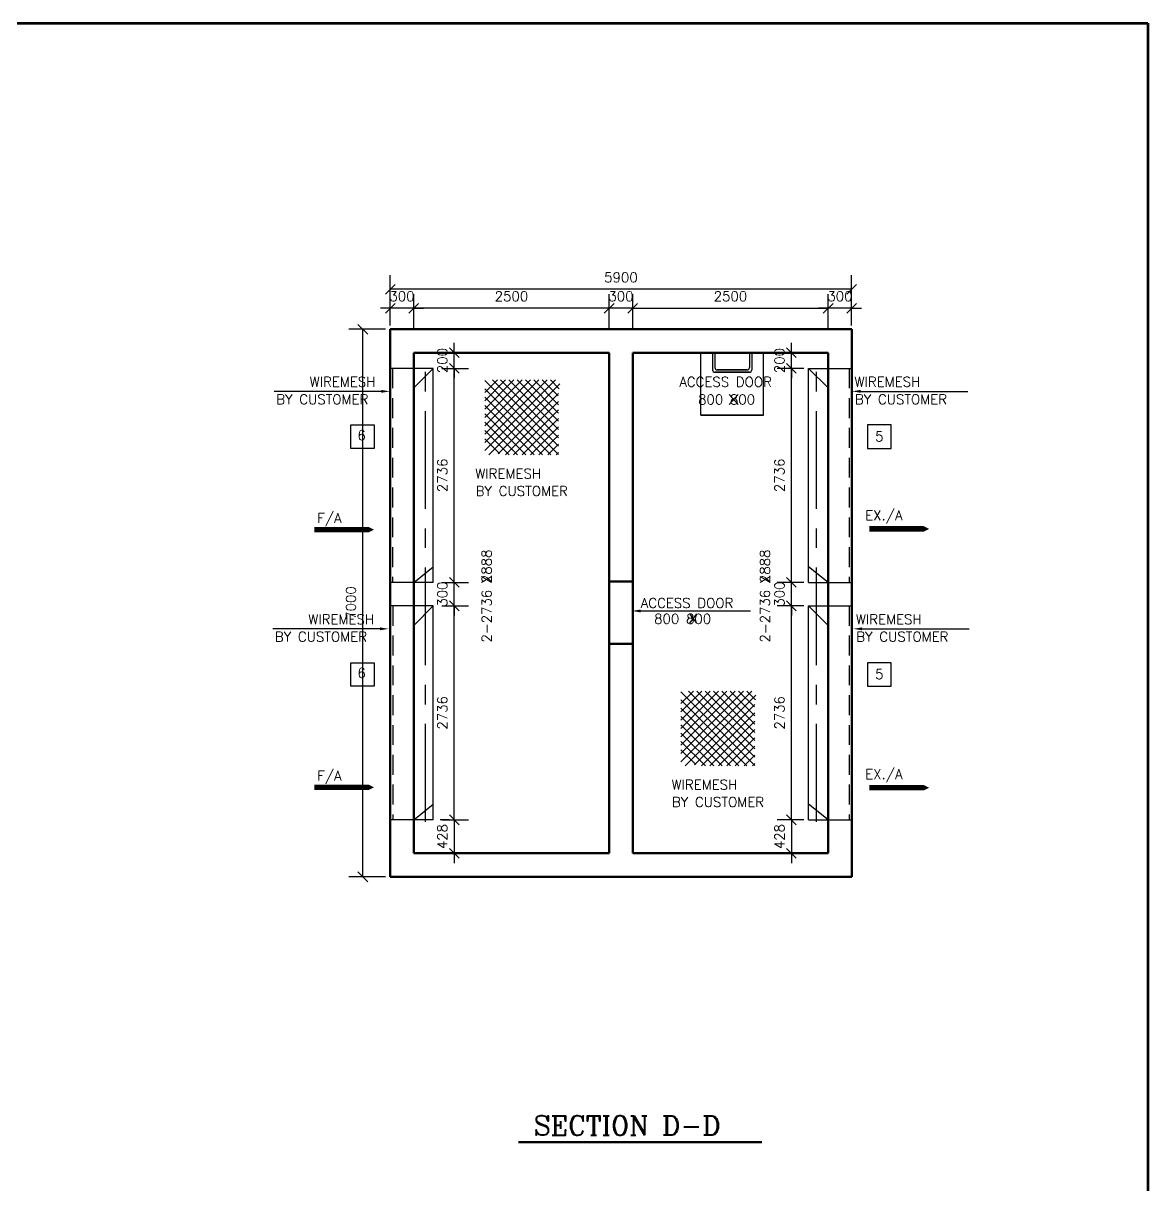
# Model space of a CAD drawing. Header units: inches. Extents: x 14.4 to 65.9, y 4.3 to 68.5.
# Drawn here: x 51.47 to 65.85, y 19.18 to 34.03 of the extents above; entities that cross this region are included whole.
import ezdxf

# ---------------------------------------------------------------- set-up
doc = ezdxf.new("R2010")
doc.units = ezdxf.units.IN
doc.header["$MEASUREMENT"] = 0
doc.linetypes.add('CENTER', pattern=[2, 1.25, -0.25, 0.25, -0.25])
doc.linetypes.add('HIDDEN', pattern=[9.525, 6.35, -3.175])
doc.layers.add('cadr', color=250, linetype='Continuous')
for name, color, linetype, lineweight in [('DIMEN', 5, 'Continuous', 25), ('STRUC', 3, 'Continuous', 50), ('UNITS', 7, 'Continuous', 25)]:
    doc.layers.add(name, color=color, linetype=linetype, lineweight=lineweight)
doc.styles.add('ROMANC', font='romanc')
doc.styles.add('ROMANS', font='romans')
doc.dimstyles.get("Standard").update_dxf_attribs({"dimtxt": 0.125, "dimasz": 0.125, "dimexe": 0.18, "dimexo": 0.0625, "dimgap": 0.09, "dimtad": 1, "dimdec": 4, "dimzin": 0, "dimdsep": 46, "dimtxsty": 'ROMANC', "dimblk": 'OBLIQUE', "dimcen": 0.09, "dimadec": 0, "dimazin": 0, "dimtfac": 1, "dimtdec": 4, "dimtofl": 0, "dimtmove": 0, "dimatfit": 3, "dimfxl": 1, "dimtolj": 1, "dimtzin": 0, "dimarcsym": 1})

# ---------------------------------------------------------------- blocks, each defined once
blk = doc.blocks.new('_Oblique')
at = {"layer": 'STRUC', "color": 0, "lineweight": -2}
blk.add_line((-0.5, -0.5), (0.5, 0.5), dxfattribs=at)
blk = doc.blocks.new('*D217')
at = {"layer": 'DIMEN', "color": 0, "lineweight": -2, "transparency": 16777216}
for p, q in [((61.453, 29.619), (61.114, 29.619)), ((61.294, 26.883), (61.294, 29.619)), ((61.453, 26.883), (61.114, 26.883))]:
    blk.add_line(p, q, dxfattribs=at)
at = {"layer": 'DIMEN', "color": 0, "lineweight": -2, "transparency": 16777216, "xscale": 0.125, "yscale": 0.125, "zscale": 0.125}
for p, rotation in [((61.294, 29.619), 90), ((61.294, 26.883), 270)]:
    blk.add_blockref('_Oblique', p, dxfattribs=dict(at, rotation=rotation))
at = {"layer": 'DIMEN', "color": 0, "transparency": 16777216, "insert": (61.142, 28.251), "char_height": 0.125, "attachment_point": 5, "rotation": 90, "style": 'ROMANC'}
blk.add_mtext('\\A1;2736', dxfattribs=at)
blk = doc.blocks.new('*D216')
at = {"layer": 'DIMEN', "color": 0, "lineweight": -2, "transparency": 16777216}
for p, q in [((61.453, 26.583), (61.114, 26.583)), ((61.294, 23.847), (61.294, 26.583)), ((61.453, 23.847), (61.114, 23.847))]:
    blk.add_line(p, q, dxfattribs=at)
at = {"layer": 'DIMEN', "color": 0, "lineweight": -2, "transparency": 16777216, "xscale": 0.125, "yscale": 0.125, "zscale": 0.125}
for p, rotation in [((61.294, 26.583), 90), ((61.294, 23.847), 270)]:
    blk.add_blockref('_Oblique', p, dxfattribs=dict(at, rotation=rotation))
at = {"layer": 'DIMEN', "color": 0, "transparency": 16777216, "insert": (61.142, 25.215), "char_height": 0.125, "attachment_point": 5, "rotation": 90, "style": 'ROMANC'}
blk.add_mtext('\\A1;2736', dxfattribs=at)
blk = doc.blocks.new('*D218')
at = {"layer": 'DIMEN', "color": 0, "lineweight": -2, "transparency": 16777216}
for p, q in [((61.294, 29.819), (61.294, 29.944)), ((61.385, 29.819), (61.114, 29.819)), ((61.294, 29.619), (61.294, 29.819)), ((61.376, 29.619), (61.114, 29.619)), ((61.294, 29.619), (61.294, 29.494))]:
    blk.add_line(p, q, dxfattribs=at)
at = {"layer": 'DIMEN', "color": 0, "lineweight": -2, "transparency": 16777216, "xscale": 0.125, "yscale": 0.125, "zscale": 0.125}
for p, rotation in [((61.294, 29.819), 270), ((61.294, 29.619), 90)]:
    blk.add_blockref('_Oblique', p, dxfattribs=dict(at, rotation=rotation))
at = {"layer": 'DIMEN', "color": 0, "transparency": 16777216, "insert": (61.142, 29.719), "char_height": 0.125, "attachment_point": 5, "rotation": 90, "style": 'ROMANC'}
blk.add_mtext('\\A1;200', dxfattribs=at)
blk = doc.blocks.new('*D219')
at = {"layer": 'DIMEN', "color": 0, "lineweight": -2, "transparency": 16777216}
for p, q in [((61.453, 26.883), (61.114, 26.883)), ((61.294, 26.883), (61.294, 27.008)), ((61.294, 26.583), (61.294, 26.883)), ((61.453, 26.583), (61.114, 26.583)), ((61.294, 26.583), (61.294, 26.458))]:
    blk.add_line(p, q, dxfattribs=at)
at = {"layer": 'DIMEN', "color": 0, "lineweight": -2, "transparency": 16777216, "xscale": 0.125, "yscale": 0.125, "zscale": 0.125}
for p, rotation in [((61.294, 26.883), 270), ((61.294, 26.583), 90)]:
    blk.add_blockref('_Oblique', p, dxfattribs=dict(at, rotation=rotation))
at = {"layer": 'DIMEN', "color": 0, "transparency": 16777216, "insert": (61.142, 26.733), "char_height": 0.125, "attachment_point": 5, "rotation": 90, "style": 'ROMANC'}
blk.add_mtext('\\A1;300', dxfattribs=at)
blk = doc.blocks.new('*D220')
at = {"layer": 'DIMEN', "color": 0, "lineweight": -2, "transparency": 16777216}
for p, q in [((56.465, 30.119), (56.465, 30.568)), ((58.965, 30.119), (58.965, 30.568)), ((58.965, 30.388), (56.465, 30.388))]:
    blk.add_line(p, q, dxfattribs=at)
at = {"layer": 'DIMEN', "color": 0, "lineweight": -2, "transparency": 16777216, "xscale": 0.125, "yscale": 0.125, "zscale": 0.125, "rotation": 180}
blk.add_blockref('_Oblique', (56.465, 30.388), dxfattribs=at)
at = {"layer": 'DIMEN', "color": 0, "lineweight": -2, "transparency": 16777216, "xscale": 0.125, "yscale": 0.125, "zscale": 0.125}
blk.add_blockref('_Oblique', (58.965, 30.388), dxfattribs=at)
at = {"layer": 'DIMEN', "color": 0, "transparency": 16777216, "insert": (57.715, 30.541), "char_height": 0.125, "attachment_point": 5, "style": 'ROMANC'}
blk.add_mtext('\\A1;2500', dxfattribs=at)
blk = doc.blocks.new('*D221')
at = {"layer": 'DIMEN', "color": 0, "lineweight": -2, "transparency": 16777216}
for p, q in [((59.265, 30.119), (59.265, 30.568)), ((61.765, 30.119), (61.765, 30.568)), ((59.265, 30.388), (61.765, 30.388))]:
    blk.add_line(p, q, dxfattribs=at)
at = {"layer": 'DIMEN', "color": 0, "lineweight": -2, "transparency": 16777216, "xscale": 0.125, "yscale": 0.125, "zscale": 0.125, "rotation": 180}
blk.add_blockref('_Oblique', (59.265, 30.388), dxfattribs=at)
at = {"layer": 'DIMEN', "color": 0, "lineweight": -2, "transparency": 16777216, "xscale": 0.125, "yscale": 0.125, "zscale": 0.125}
blk.add_blockref('_Oblique', (61.765, 30.388), dxfattribs=at)
at = {"layer": 'DIMEN', "color": 0, "transparency": 16777216, "insert": (60.515, 30.541), "char_height": 0.125, "attachment_point": 5, "style": 'ROMANC'}
blk.add_mtext('\\A1;2500', dxfattribs=at)
blk = doc.blocks.new('*D224')
at = {"layer": 'DIMEN', "color": 0, "lineweight": -2, "transparency": 16777216}
for p, q in [((56.165, 30.168), (56.165, 30.568)), ((56.465, 30.182), (56.465, 30.568)), ((56.165, 30.388), (56.04, 30.388)), ((56.465, 30.388), (56.165, 30.388)), ((56.465, 30.388), (56.59, 30.388))]:
    blk.add_line(p, q, dxfattribs=at)
at = {"layer": 'DIMEN', "color": 0, "lineweight": -2, "transparency": 16777216, "xscale": 0.125, "yscale": 0.125, "zscale": 0.125}
blk.add_blockref('_Oblique', (56.165, 30.388), dxfattribs=at)
at = {"layer": 'DIMEN', "color": 0, "lineweight": -2, "transparency": 16777216, "xscale": 0.125, "yscale": 0.125, "zscale": 0.125, "rotation": 180}
blk.add_blockref('_Oblique', (56.465, 30.388), dxfattribs=at)
at = {"layer": 'DIMEN', "color": 0, "transparency": 16777216, "insert": (56.315, 30.541), "char_height": 0.125, "attachment_point": 5, "style": 'ROMANC'}
blk.add_mtext('\\A1;300', dxfattribs=at)
blk = doc.blocks.new('*D222')
at = {"layer": 'DIMEN', "color": 0, "lineweight": -2, "transparency": 16777216}
for p, q in [((58.965, 30.168), (58.965, 30.568)), ((59.265, 30.182), (59.265, 30.568)), ((58.965, 30.388), (58.84, 30.388)), ((59.265, 30.388), (58.965, 30.388)), ((59.265, 30.388), (59.39, 30.388))]:
    blk.add_line(p, q, dxfattribs=at)
at = {"layer": 'DIMEN', "color": 0, "lineweight": -2, "transparency": 16777216, "xscale": 0.125, "yscale": 0.125, "zscale": 0.125}
blk.add_blockref('_Oblique', (58.965, 30.388), dxfattribs=at)
at = {"layer": 'DIMEN', "color": 0, "lineweight": -2, "transparency": 16777216, "xscale": 0.125, "yscale": 0.125, "zscale": 0.125, "rotation": 180}
blk.add_blockref('_Oblique', (59.265, 30.388), dxfattribs=at)
at = {"layer": 'DIMEN', "color": 0, "transparency": 16777216, "insert": (59.115, 30.541), "char_height": 0.125, "attachment_point": 5, "style": 'ROMANC'}
blk.add_mtext('\\A1;300', dxfattribs=at)
blk = doc.blocks.new('*D223')
at = {"layer": 'DIMEN', "color": 0, "lineweight": -2, "transparency": 16777216}
for p, q in [((61.765, 30.168), (61.765, 30.568)), ((62.065, 30.182), (62.065, 30.568)), ((61.765, 30.388), (61.64, 30.388)), ((62.065, 30.388), (61.765, 30.388)), ((62.065, 30.388), (62.19, 30.388))]:
    blk.add_line(p, q, dxfattribs=at)
at = {"layer": 'DIMEN', "color": 0, "lineweight": -2, "transparency": 16777216, "xscale": 0.125, "yscale": 0.125, "zscale": 0.125}
blk.add_blockref('_Oblique', (61.765, 30.388), dxfattribs=at)
at = {"layer": 'DIMEN', "color": 0, "lineweight": -2, "transparency": 16777216, "xscale": 0.125, "yscale": 0.125, "zscale": 0.125, "rotation": 180}
blk.add_blockref('_Oblique', (62.065, 30.388), dxfattribs=at)
at = {"layer": 'DIMEN', "color": 0, "transparency": 16777216, "insert": (61.915, 30.541), "char_height": 0.125, "attachment_point": 5, "style": 'ROMANC'}
blk.add_mtext('\\A1;300', dxfattribs=at)
blk = doc.blocks.new('*D225')
at = {"layer": 'DIMEN', "color": 0, "lineweight": -2, "transparency": 16777216}
for p, q in [((56.165, 30.168), (56.165, 30.81)), ((62.065, 30.168), (62.065, 30.81)), ((62.065, 30.63), (56.165, 30.63))]:
    blk.add_line(p, q, dxfattribs=at)
at = {"layer": 'DIMEN', "color": 0, "lineweight": -2, "transparency": 16777216, "xscale": 0.125, "yscale": 0.125, "zscale": 0.125, "rotation": 180}
blk.add_blockref('_Oblique', (56.165, 30.63), dxfattribs=at)
at = {"layer": 'DIMEN', "color": 0, "lineweight": -2, "transparency": 16777216, "xscale": 0.125, "yscale": 0.125, "zscale": 0.125}
blk.add_blockref('_Oblique', (62.065, 30.63), dxfattribs=at)
at = {"layer": 'DIMEN', "color": 0, "transparency": 16777216, "insert": (59.115, 30.782), "char_height": 0.125, "attachment_point": 5, "style": 'ROMANC'}
blk.add_mtext('\\A1;5900', dxfattribs=at)
blk = doc.blocks.new('*D227')
at = {"layer": 'DIMEN', "color": 0, "lineweight": -2, "transparency": 16777216}
for p, q in [((56.825, 29.619), (57.164, 29.619)), ((56.984, 26.883), (56.984, 29.619)), ((56.825, 26.883), (57.164, 26.883))]:
    blk.add_line(p, q, dxfattribs=at)
at = {"layer": 'DIMEN', "color": 0, "lineweight": -2, "transparency": 16777216, "xscale": 0.125, "yscale": 0.125, "zscale": 0.125}
for p, rotation in [((56.984, 29.619), 90), ((56.984, 26.883), 270)]:
    blk.add_blockref('_Oblique', p, dxfattribs=dict(at, rotation=rotation))
at = {"layer": 'DIMEN', "color": 0, "transparency": 16777216, "insert": (56.831, 28.251), "char_height": 0.125, "attachment_point": 5, "rotation": 90, "style": 'ROMANC'}
blk.add_mtext('\\A1;2736', dxfattribs=at)
blk = doc.blocks.new('*D226')
at = {"layer": 'DIMEN', "color": 0, "lineweight": -2, "transparency": 16777216}
for p, q in [((56.825, 26.583), (57.164, 26.583)), ((56.984, 23.847), (56.984, 26.583)), ((56.825, 23.847), (57.164, 23.847))]:
    blk.add_line(p, q, dxfattribs=at)
at = {"layer": 'DIMEN', "color": 0, "lineweight": -2, "transparency": 16777216, "xscale": 0.125, "yscale": 0.125, "zscale": 0.125}
for p, rotation in [((56.984, 26.583), 90), ((56.984, 23.847), 270)]:
    blk.add_blockref('_Oblique', p, dxfattribs=dict(at, rotation=rotation))
at = {"layer": 'DIMEN', "color": 0, "transparency": 16777216, "insert": (56.831, 25.215), "char_height": 0.125, "attachment_point": 5, "rotation": 90, "style": 'ROMANC'}
blk.add_mtext('\\A1;2736', dxfattribs=at)
blk = doc.blocks.new('*D228')
at = {"layer": 'DIMEN', "color": 0, "lineweight": -2, "transparency": 16777216}
for p, q in [((56.984, 29.819), (56.984, 29.944)), ((56.893, 29.819), (57.164, 29.819)), ((56.984, 29.619), (56.984, 29.819)), ((56.902, 29.619), (57.164, 29.619)), ((56.984, 29.619), (56.984, 29.494))]:
    blk.add_line(p, q, dxfattribs=at)
at = {"layer": 'DIMEN', "color": 0, "lineweight": -2, "transparency": 16777216, "xscale": 0.125, "yscale": 0.125, "zscale": 0.125}
for p, rotation in [((56.984, 29.819), 270), ((56.984, 29.619), 90)]:
    blk.add_blockref('_Oblique', p, dxfattribs=dict(at, rotation=rotation))
at = {"layer": 'DIMEN', "color": 0, "transparency": 16777216, "insert": (56.831, 29.719), "char_height": 0.125, "attachment_point": 5, "rotation": 90, "style": 'ROMANC'}
blk.add_mtext('\\A1;200', dxfattribs=at)
blk = doc.blocks.new('*D229')
at = {"layer": 'DIMEN', "color": 0, "lineweight": -2, "transparency": 16777216}
for p, q in [((56.825, 26.883), (57.164, 26.883)), ((56.984, 26.883), (56.984, 27.008)), ((56.984, 26.583), (56.984, 26.883)), ((56.825, 26.583), (57.164, 26.583)), ((56.984, 26.583), (56.984, 26.458))]:
    blk.add_line(p, q, dxfattribs=at)
at = {"layer": 'DIMEN', "color": 0, "lineweight": -2, "transparency": 16777216, "xscale": 0.125, "yscale": 0.125, "zscale": 0.125}
for p, rotation in [((56.984, 26.883), 270), ((56.984, 26.583), 90)]:
    blk.add_blockref('_Oblique', p, dxfattribs=dict(at, rotation=rotation))
at = {"layer": 'DIMEN', "color": 0, "transparency": 16777216, "insert": (56.831, 26.733), "char_height": 0.125, "attachment_point": 5, "rotation": 90, "style": 'ROMANC'}
blk.add_mtext('\\A1;300', dxfattribs=at)
blk = doc.blocks.new('*D256')
at = {"layer": 'DIMEN', "color": 0, "lineweight": -2, "transparency": 16777216}
for p, q in [((56.103, 30.119), (55.634, 30.119)), ((55.814, 23.119), (55.814, 30.119)), ((56.103, 23.119), (55.634, 23.119))]:
    blk.add_line(p, q, dxfattribs=at)
at = {"layer": 'DIMEN', "color": 0, "lineweight": -2, "transparency": 16777216, "xscale": 0.125, "yscale": 0.125, "zscale": 0.125}
for p, rotation in [((55.814, 30.119), 90), ((55.814, 23.119), 270)]:
    blk.add_blockref('_Oblique', p, dxfattribs=dict(at, rotation=rotation))
at = {"layer": 'DIMEN', "color": 0, "transparency": 16777216, "insert": (55.662, 26.619), "char_height": 0.125, "attachment_point": 5, "rotation": 90, "style": 'ROMANC'}
blk.add_mtext('\\A1;7000', dxfattribs=at)
blk = doc.blocks.new('*D257')
at = {"layer": 'DIMEN', "color": 0, "lineweight": -2, "transparency": 16777216}
for p, q in [((56.984, 23.847), (56.984, 23.972)), ((56.921, 23.847), (56.804, 23.847)), ((56.984, 23.847), (56.984, 23.419)), ((56.984, 23.419), (56.984, 23.294)), ((57.017, 23.419), (57.164, 23.419))]:
    blk.add_line(p, q, dxfattribs=at)
at = {"layer": 'DIMEN', "color": 0, "lineweight": -2, "transparency": 16777216, "xscale": 0.125, "yscale": 0.125, "zscale": 0.125}
for p, rotation in [((56.984, 23.847), 270), ((56.984, 23.419), 90)]:
    blk.add_blockref('_Oblique', p, dxfattribs=dict(at, rotation=rotation))
at = {"layer": 'DIMEN', "color": 0, "transparency": 16777216, "insert": (56.831, 23.633), "char_height": 0.125, "attachment_point": 5, "rotation": 90, "style": 'ROMANC'}
blk.add_mtext('\\A1;428', dxfattribs=at)
blk = doc.blocks.new('*D258')
at = {"layer": 'DIMEN', "color": 0, "lineweight": -2, "transparency": 16777216}
for p, q in [((61.294, 23.847), (61.294, 23.972)), ((61.232, 23.847), (61.114, 23.847)), ((61.294, 23.847), (61.294, 23.419)), ((61.261, 23.419), (61.114, 23.419)), ((61.294, 23.419), (61.294, 23.294))]:
    blk.add_line(p, q, dxfattribs=at)
at = {"layer": 'DIMEN', "color": 0, "lineweight": -2, "transparency": 16777216, "xscale": 0.125, "yscale": 0.125, "zscale": 0.125}
for p, rotation in [((61.294, 23.847), 270), ((61.294, 23.419), 90)]:
    blk.add_blockref('_Oblique', p, dxfattribs=dict(at, rotation=rotation))
at = {"layer": 'DIMEN', "color": 0, "transparency": 16777216, "insert": (61.142, 23.633), "char_height": 0.125, "attachment_point": 5, "rotation": 90, "style": 'ROMANC'}
blk.add_mtext('\\A1;428', dxfattribs=at)

msp = doc.modelspace()

# ---------------------------------------------------------------- linework, layer by layer
at = {"color": 0}
for p, q in [((57.37328, 28.56715), (58.27719, 29.47105)), ((57.37328, 28.67321), (58.17112, 29.47105)), ((57.37328, 28.77928), (58.06505, 29.47105)), ((57.37328, 28.88535), (57.95899, 29.47105)), ((57.37328, 28.99141), (57.85292, 29.47105)), ((57.37328, 29.09748), (57.74686, 29.47105)), ((57.37328, 29.20354), (57.64079, 29.47105)), ((57.37328, 29.30961), (57.53472, 29.47105)), ((58.31784, 28.51796), (57.37328, 29.46252)), ((57.42463, 28.51243), (58.33191, 29.41971)), ((58.31784, 28.62403), (57.47082, 29.47105)), ((58.31784, 28.73009), (57.57688, 29.47105)), ((58.31784, 28.83616), (57.68295, 29.47105)), ((58.31784, 28.94222), (57.78902, 29.47105)), ((58.31784, 29.04829), (57.89508, 29.47105)), ((58.31784, 29.15436), (58.00115, 29.47105)), ((58.31133, 29.26693), (58.10721, 29.47105)), ((58.32657, 29.35776), (58.21328, 29.47105)), ((58.21731, 28.51243), (57.37328, 29.35646)), ((57.54476, 28.52649), (58.31784, 29.29958)), ((58.11125, 28.51243), (57.37328, 29.25039)), ((58.00518, 28.51243), (57.37328, 29.14432)), ((57.63676, 28.51243), (58.31784, 29.19351)), ((57.89911, 28.51243), (57.37328, 29.03826)), ((57.74282, 28.51243), (58.31784, 29.08744)), ((57.85328, 28.51243), (58.31784, 28.97698)), ((57.79305, 28.51243), (57.37328, 28.93219)), ((57.68698, 28.51243), (57.37328, 28.82613)), ((57.95935, 28.51243), (58.31784, 28.87092)), ((57.5633, 28.53004), (57.37328, 28.72006)), ((58.06542, 28.51243), (58.31784, 28.76485)), ((58.18058, 28.51243), (58.31784, 28.64969)), ((58.28664, 28.51243), (58.31784, 28.54363)), ((59.88271, 24.59047), (60.78661, 25.49438)), ((59.88271, 24.69654), (60.68055, 25.49438)), ((59.88271, 24.80261), (60.57448, 25.49438)), ((59.88271, 24.90867), (60.46842, 25.49438)), ((59.88271, 25.01474), (60.36235, 25.49438)), ((59.88271, 25.1208), (60.25628, 25.49438)), ((59.88271, 25.22687), (60.15022, 25.49438)), ((59.88271, 25.33294), (60.04415, 25.49438)), ((60.82727, 24.54129), (59.88271, 25.48585)), ((59.93405, 24.53575), (60.84134, 25.44303)), ((60.82727, 24.64735), (59.98025, 25.49438)), ((60.82727, 24.75342), (60.08631, 25.49438)), ((60.82727, 24.85948), (60.19238, 25.49438)), ((60.82727, 24.96555), (60.29845, 25.49438)), ((60.82727, 25.07162), (60.40451, 25.49438)), ((60.82727, 25.17768), (60.51058, 25.49438)), ((60.82076, 25.29026), (60.61664, 25.49438)), ((60.836, 25.38108), (60.72271, 25.49438)), ((60.72674, 24.53575), (59.88271, 25.37978)), ((60.62067, 24.53575), (59.88271, 25.27372)), ((60.05419, 24.54982), (60.82727, 25.3229)), ((60.51461, 24.53575), (59.88271, 25.16765)), ((60.14619, 24.53575), (60.82727, 25.21684)), ((60.25225, 24.53575), (60.82727, 25.11077)), ((60.40854, 24.53575), (59.88271, 25.06158)), ((60.30248, 24.53575), (59.88271, 24.95552)), ((60.36271, 24.53575), (60.82727, 25.00031)), ((60.19641, 24.53575), (59.88271, 24.84945)), ((60.46878, 24.53575), (60.82727, 24.89424)), ((60.07273, 24.55337), (59.88271, 24.74339)), ((60.57485, 24.53575), (60.82727, 24.78818)), ((60.69, 24.53575), (60.82727, 24.67302)), ((60.79607, 24.53575), (60.82727, 24.56695))]:
    msp.add_line(p, q, dxfattribs=at)
for p, q in [((55.66114, 28.89533), (55.96114, 28.89533)), ((55.66114, 28.59533), (55.66114, 28.89533)), ((55.96114, 28.89533), (55.96114, 28.59533)), ((62.569, 28.89533), (62.269, 28.89533)), ((62.269, 28.89533), (62.269, 28.59533)), ((62.569, 28.59533), (62.569, 28.89533)), ((55.96114, 28.59533), (55.66114, 28.59533)), ((62.269, 28.59533), (62.569, 28.59533)), ((55.66114, 25.85651), (55.96114, 25.85651)), ((55.66114, 25.55651), (55.66114, 25.85651)), ((55.96114, 25.85651), (55.96114, 25.55651)), ((62.569, 25.85651), (62.269, 25.85651)), ((62.269, 25.85651), (62.269, 25.55651)), ((62.569, 25.55651), (62.569, 25.85651)), ((55.96114, 25.55651), (55.66114, 25.55651)), ((62.269, 25.55651), (62.569, 25.55651))]:
    msp.add_line(p, q)
at = {"layer": 'cadr', "color": 250, "linetype": 'Continuous', "lineweight": 70}
for p, q in [((14.35116, 34.03167), (65.85116, 34.03167)), ((65.85116, 34.03167), (65.85116, 4.33167))]:
    msp.add_line(p, q, dxfattribs=at)
at = {"layer": 'DIMEN'}
for p, q in [((60.61511, 29.28721), (60.49785, 29.15666)), ((60.49785, 29.28721), (60.61511, 29.15666)), ((60.0811, 26.47893), (59.99129, 26.36278)), ((59.99129, 26.47893), (60.0811, 26.36278))]:
    msp.add_line(p, q, dxfattribs=at)
for points in [[(56.0509, 29.32523), (54.68091, 29.32523)], [(62.17925, 29.32523), (63.54924, 29.32523)], [(59.36583, 26.51808), (60.77257, 26.51808)], [(56.03321, 26.28923), (54.66323, 26.28923)], [(62.19693, 26.28923), (63.56692, 26.28923)]]:
    msp.add_lwpolyline(points, dxfattribs=at)
at = {"layer": 'DIMEN', "color": 3}
for points in [[(55.19328, 27.55725, 0.07, 0.07, 0), (55.70717, 27.55725, 0.25, 0, 0), (55.95717, 27.55725, 0, 0, 0)], [(62.29248, 27.5673, 0.07, 0.07, 0), (62.80637, 27.5673, 0.25, 0, 0), (63.05637, 27.5673, 0, 0, 0)], [(55.19328, 24.26315, 0.07, 0.07, 0), (55.70717, 24.26315, 0.25, 0, 0), (55.95717, 24.26315, 0, 0, 0)], [(62.29248, 24.25762, 0.07, 0.07, 0), (62.80637, 24.25762, 0.25, 0, 0), (63.05637, 24.25762, 0, 0, 0)]]:
    msp.add_lwpolyline(points, format="xyseb", dxfattribs=at)
at = {"layer": 'DIMEN'}
for points in [[(56.0509, 29.30689), (56.1609, 29.32523), (56.0509, 29.34356)], [(62.17925, 29.30689), (62.06925, 29.32523), (62.17925, 29.34356)], [(59.36583, 26.49975), (59.25583, 26.51808), (59.36583, 26.53641)], [(56.03321, 26.27089), (56.14321, 26.28923), (56.03321, 26.30756)], [(62.19693, 26.27089), (62.08693, 26.28923), (62.19693, 26.30756)]]:
    msp.add_solid(points, dxfattribs=at)
at = {"layer": 'STRUC'}
for p, q in [((56.16507, 30.1194), (56.16507, 23.1194)), ((56.16507, 30.1194), (62.06507, 30.1194)), ((62.06507, 23.1194), (62.06507, 30.1194)), ((56.46507, 29.8194), (58.96507, 29.8194)), ((56.46507, 29.8194), (56.46507, 23.4194)), ((58.96507, 23.4194), (58.96507, 29.8194)), ((59.26507, 29.8194), (61.76507, 29.8194)), ((59.26507, 23.4194), (59.26507, 29.8194)), ((61.76507, 23.4194), (61.76507, 29.8194)), ((58.96507, 26.89586), (59.26507, 26.89586)), ((58.96507, 26.09586), (59.26507, 26.09586)), ((56.46507, 23.4194), (58.96507, 23.4194)), ((59.26507, 23.4194), (61.76507, 23.4194)), ((56.16507, 23.1194), (62.06507, 23.1194))]:
    msp.add_line(p, q, dxfattribs=at)
at = {"layer": 'UNITS'}
for p, q in [((60.1372, 29.0194), (60.1372, 29.8194)), ((60.2872, 29.8194), (60.2872, 29.5994)), ((60.2872, 29.8194), (60.2872, 29.5994)), ((60.3172, 29.8194), (60.3172, 29.6294)), ((60.3172, 29.8194), (60.3172, 29.6294)), ((60.7572, 29.8194), (60.7572, 29.6294)), ((60.7572, 29.8194), (60.7572, 29.6294)), ((60.7872, 29.8194), (60.7872, 29.5994)), ((60.7872, 29.8194), (60.7872, 29.5994)), ((60.9372, 29.0194), (60.9372, 29.8194)), ((60.9372, 29.0194), (60.9372, 29.8194)), ((56.71507, 29.6194), (56.16507, 29.6194)), ((56.46507, 29.3694), (56.71507, 29.6194)), ((56.71507, 26.8834), (56.71507, 29.6194)), ((60.7572, 29.5694), (60.3172, 29.5694)), ((60.3172, 29.5694), (60.7572, 29.5694)), ((60.7272, 29.5994), (60.3472, 29.5994)), ((60.3472, 29.5994), (60.7272, 29.5994)), ((61.51507, 26.8834), (61.51507, 29.6194)), ((61.51507, 29.6194), (62.06507, 29.6194)), ((61.76507, 29.3694), (61.51507, 29.6194)), ((60.1372, 29.0194), (60.9372, 29.0194)), ((60.9372, 29.0194), (60.1372, 29.0194)), ((56.46507, 26.8834), (56.71507, 27.0834)), ((61.76507, 26.8834), (61.51507, 27.0834)), ((56.71507, 26.8834), (56.16507, 26.8834)), ((61.51507, 26.8834), (62.06507, 26.8834)), ((56.71507, 26.5834), (56.16507, 26.5834)), ((56.46507, 26.3334), (56.71507, 26.5834)), ((56.71507, 23.8474), (56.71507, 26.5834)), ((61.51507, 23.8474), (61.51507, 26.5834)), ((61.51507, 26.5834), (62.06507, 26.5834)), ((61.76507, 26.3334), (61.51507, 26.5834)), ((56.46507, 23.8474), (56.71507, 24.0474)), ((56.46507, 23.8474), (56.71507, 24.0474)), ((61.76507, 23.8474), (61.51507, 24.0474)), ((61.76507, 23.8474), (61.51507, 24.0474)), ((56.71507, 23.8474), (56.16507, 23.8474)), ((61.51507, 23.8474), (62.06507, 23.8474))]:
    msp.add_line(p, q, dxfattribs=at)
at = {"layer": 'UNITS', "color": 6, "linetype": 'HIDDEN', "ltscale": 0.04}
for p, q in [((56.19563, 29.6194), (56.19563, 26.8834)), ((62.03451, 29.6194), (62.03451, 26.8834)), ((56.19664, 26.5834), (56.19664, 23.8474)), ((62.03351, 26.5834), (62.03351, 23.8474))]:
    msp.add_line(p, q, dxfattribs=at)
at = {"layer": 'UNITS', "color": 6, "linetype": 'CENTER'}
for p, q in [((56.61507, 23.8234), (56.61507, 29.69707)), ((61.61507, 23.8234), (61.61507, 29.69707))]:
    msp.add_line(p, q, dxfattribs=at)
at = {"layer": 'UNITS', "color": 3, "lineweight": 50}
msp.add_line((57.80393, 19.72599), (60.91463, 19.72599), dxfattribs=at)
at = {"layer": 'UNITS'}
for centre, start, end in [((60.3172, 29.5994), 180, 270), ((60.3472, 29.6294), 180, 270), ((60.3472, 29.6294), 180, 270), ((60.7272, 29.6294), 270, 0), ((60.7272, 29.6294), 270, 360), ((60.7572, 29.5994), 270, 0), ((60.7572, 29.5994), 270, 360)]:
    msp.add_arc(centre, 0.03, start, end, dxfattribs=at)

# ---------------------------------------------------------------- texts
at = {"layer": 'DIMEN', "style": 'ROMANC'}
for s, p in [('WIREMESH', (55.13513, 29.38473)), ('ACCESS DOOR', (59.86084, 29.3843)), ('WIREMESH', (62.10096, 29.38473)), ('BY CUSTOMER', (54.70721, 29.1618)), (' 800 800', (60.01564, 29.15917)), ('BY CUSTOMER', (62.10627, 29.1618)), ('WIREMESH', (57.25205, 28.21126)), ('BY CUSTOMER', (57.25735, 27.98833)), ('F/A', (55.23239, 27.64291)), ('EX./A', (62.23839, 27.67861)), ('ACCESS DOOR', (59.3683, 26.55685)), ('WIREMESH', (55.11745, 26.34873)), ('  800 800', (59.3683, 26.35447)), ('WIREMESH', (62.11865, 26.34873)), ('BY CUSTOMER', (54.68953, 26.1258)), ('BY CUSTOMER', (62.12395, 26.1258)), ('EX./A', (62.23839, 24.36894)), ('F/A', (55.23239, 24.3488)), ('WIREMESH', (59.76148, 24.23458)), ('BY CUSTOMER', (59.76678, 24.01165))]:
    msp.add_text(s, height=0.125, dxfattribs=at).set_placement(p)
for p in [(57.45944, 26.11339), (61.01998, 26.11339)]:
    msp.add_text('2-2736 2888', height=0.125, rotation=90, dxfattribs=at).set_placement(p)
at = {"layer": 'DIMEN', "color": 5, "style": 'ROMANS'}
for p in [(57.45773, 26.86575), (61.02168, 26.86575)]:
    msp.add_text('X', height=0.125, rotation=90, dxfattribs=at).set_placement(p)
at = {"layer": 'UNITS', "style": 'ROMANC'}
for s, p in [('6', (55.74491, 28.70227)), ('5', (62.3648, 28.68531)), ('6', (55.74491, 25.66345)), ('5', (62.3648, 25.64649))]:
    msp.add_text(s, height=0.125, dxfattribs=at).set_placement(p)
at = {"layer": 'UNITS', "color": 3, "lineweight": 50, "style": 'ROMANC'}
msp.add_text('SECTION D-D', height=0.25, dxfattribs=at).set_placement((58.00032, 19.81449))

# ---------------------------------------------------------------- dimensions: what is measured, and where the dimension line sits
at = {"layer": 'DIMEN'}
for base, p1, p2, text, picture, middle in [((56.16507, 30.62996), (62.06507, 30.10576), (56.16507, 30.10576), '5900', '*D225', (59.11507, 30.78246)), ((56.16507, 30.38832), (56.46507, 30.1194), (56.16507, 30.10576), '300', '*D224', (56.31507, 30.54082)), ((56.46507, 30.38832), (58.96507, 30.0569), (56.46507, 30.0569), '2500', '*D220', (57.71507, 30.54082)), ((58.96507, 30.38832), (59.26507, 30.1194), (58.96507, 30.10576), '300', '*D222', (59.11507, 30.54082)), ((61.76507, 30.38832), (62.06507, 30.1194), (61.76507, 30.10576), '300', '*D223', (61.91507, 30.54082))]:
    dim = msp.add_linear_dim(base=base, p1=p1, p2=p2, text=text, dimstyle='Standard', override={"dimtix": 1, "dimtofl": 1}, dxfattribs=at)
    dim.commit()
    dim.dimension.update_dxf_attribs({"geometry": picture, "text_midpoint": middle})
for base, p1, p2, angle, text, picture, middle in [((61.76507, 30.38832), (59.26507, 30.0569), (61.76507, 30.0569), 180, '2500', '*D221', (60.51507, 30.54082)), ((55.81417, 30.1194), (56.16507, 23.1194), (56.16507, 30.1194), 90, '7000', '*D256', (55.66167, 26.6194)), ((56.98361, 29.8194), (56.83928, 29.6194), (56.83035, 29.8194), 90, '200', '*D228', (56.83111, 29.7194)), ((61.29415, 29.8194), (61.43848, 29.6194), (61.44741, 29.8194), 90, '200', '*D218', (61.14165, 29.7194)), ((56.98361, 26.8834), (56.76269, 26.5834), (56.76269, 26.8834), 90, '300', '*D229', (56.83111, 26.7334)), ((61.29415, 26.8834), (61.51507, 26.5834), (61.51507, 26.8834), 90, '300', '*D219', (61.14165, 26.7334)), ((56.98361, 23.4194), (56.98361, 23.8474), (56.95421, 23.4194), 90, '428', '*D257', (56.83111, 23.6334)), ((61.29415, 23.4194), (61.29415, 23.8474), (61.32356, 23.4194), 90, '428', '*D258', (61.14165, 23.6334))]:
    dim = msp.add_linear_dim(base=base, p1=p1, p2=p2, angle=angle, text=text, dimstyle='Standard', override={"dimtix": 1, "dimtofl": 1}, dxfattribs=at)
    dim.commit()
    dim.dimension.update_dxf_attribs({"geometry": picture, "text_midpoint": middle})
for base, p1, p2, picture, middle in [((56.98361, 29.6194), (56.76269, 26.8834), (56.76269, 29.6194), '*D227', (56.83111, 28.2514)), ((61.29415, 29.6194), (61.51507, 26.8834), (61.51507, 29.6194), '*D217', (61.14165, 28.2514)), ((56.98361, 26.5834), (56.76269, 23.8474), (56.76269, 26.5834), '*D226', (56.83111, 25.2154)), ((61.29415, 26.5834), (61.51507, 23.8474), (61.51507, 26.5834), '*D216', (61.14165, 25.2154))]:
    dim = msp.add_linear_dim(base=base, p1=p1, p2=p2, angle=90, text='2736', dimstyle='Standard', dxfattribs=at)
    dim.commit()
    dim.dimension.update_dxf_attribs({"geometry": picture, "text_midpoint": middle})

doc.saveas('drawing.dxf')
